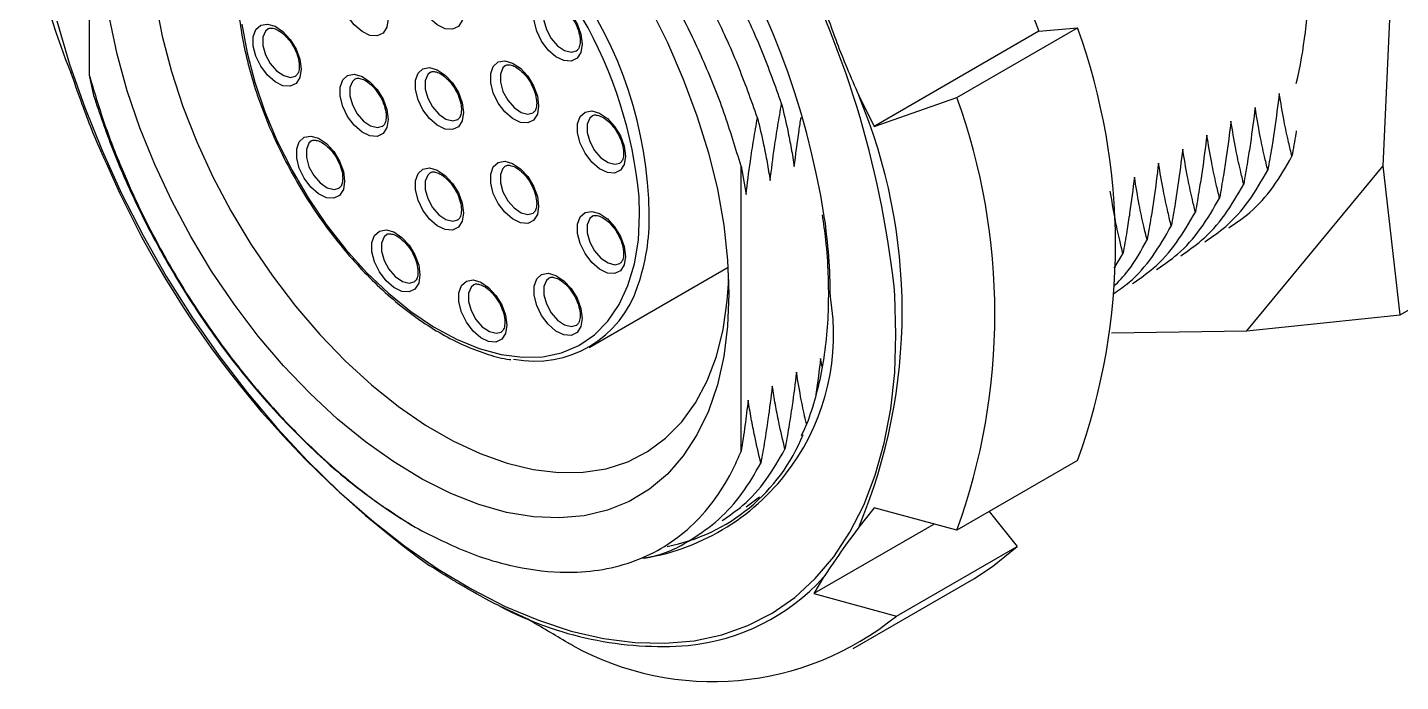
# Model space of a CAD drawing. Header units: millimetres. Extents: x 5 to 292, y 4 to 204.
# Drawn here: x 184.61 to 204.72, y 142.89 to 152.46 of the extents above; entities that cross this region are included whole.
import ezdxf

# ---------------------------------------------------------------- set-up
doc = ezdxf.new("R2010")
doc.units = ezdxf.units.MM

msp = doc.modelspace()

# ---------------------------------------------------------------- linework, layer by layer
at = {"color": 7, "linetype": 'Continuous', "lineweight": 25}
for p, q in [((185.515, 155.942), (185.515, 151.767)), ((198.627, 154.461), (199.423, 152.408)), ((204.465, 150.436), (204.607, 153.616)), ((198.22, 151.438), (199.988, 152.458)), ((199.423, 152.408), (199.988, 152.458)), ((199.423, 152.408), (197.01, 151.014)), ((192.651, 152.119), (192.655, 152.122)), ((185.515, 151.767), (185.579, 151.468)), ((188.537, 151.752), (188.542, 151.754)), ((196.784, 151.468), (197.01, 151.014)), ((197.01, 151.014), (198.22, 151.438)), ((189.81, 151.017), (189.814, 151.02)), ((190.912, 151.115), (190.917, 151.118)), ((192.015, 151.214), (192.019, 151.217)), ((193.287, 150.479), (193.292, 150.482)), ((195.061, 146.257), (195.061, 150.431)), ((195.061, 150.431), (195.134, 150.017)), ((202.47, 148.024), (204.465, 150.436)), ((204.712, 148.255), (204.465, 150.436)), ((189.174, 150.111), (189.178, 150.114)), ((190.912, 149.646), (190.917, 149.648)), ((192.015, 149.744), (192.019, 149.747)), ((193.287, 149.009), (193.292, 149.012)), ((200.526, 148.942), (200.654, 149.149)), ((192.837, 147.781), (194.872, 148.956)), ((190.276, 148.74), (190.28, 148.743)), ((204.712, 148.255), (205.419, 148.663)), ((202.47, 148.024), (204.712, 148.255)), ((191.549, 148.005), (191.553, 148.008)), ((192.651, 148.104), (192.655, 148.107)), ((200.487, 147.995), (202.47, 148.024)), ((196.247, 147.496), (196.226, 147.62)), ((199.988, 146.125), (198.22, 145.104)), ((195.136, 145.449), (195.33, 145.592)), ((197.01, 145.433), (196.784, 145.147)), ((198.22, 145.104), (197.01, 145.433)), ((197.89, 145.194), (196.126, 144.176)), ((198.693, 145.377), (199.104, 144.867)), ((197.336, 143.846), (199.104, 144.867)), ((196.27, 144.415), (196.126, 144.176)), ((196.702, 143.373), (198.47, 144.393)), ((191.94, 143.801), (191.53, 143.992)), ((196.126, 144.176), (197.336, 143.846))]:
    msp.add_line(p, q, dxfattribs=at)
at = {"color": 8, "linetype": 'Continuous', "lineweight": 25}
msp.add_line((193.576, 149.727), (193.568, 149.984), dxfattribs=at)
at = {"color": 7, "linetype": 'Continuous', "lineweight": 25, "flags": 128}
for points in [[(189.893, 152.588), (189.874, 152.467), (189.818, 152.38), (189.733, 152.339), (189.626, 152.346), (189.51, 152.402), (189.397, 152.5), (189.3, 152.63), (189.228, 152.777), (189.191, 152.926), (189.191, 153.061), (189.228, 153.166), (189.3, 153.231), (189.397, 153.248), (189.51, 153.216), (189.626, 153.138), (189.733, 153.022), (189.818, 152.882), (189.874, 152.732), (189.893, 152.588)], [(190.995, 152.687), (190.976, 152.565), (190.921, 152.479), (190.835, 152.437), (190.728, 152.445), (190.612, 152.501), (190.5, 152.599), (190.402, 152.729), (190.331, 152.876), (190.293, 153.025), (190.293, 153.159), (190.331, 153.265), (190.402, 153.329), (190.5, 153.347), (190.612, 153.315), (190.728, 153.236), (190.835, 153.121), (190.921, 152.981), (190.976, 152.83), (190.995, 152.687)], [(186.485, 152.839), (186.584, 152.334), (186.718, 151.821), (186.888, 151.304), (187.091, 150.788), (187.326, 150.278), (187.591, 149.778), (187.882, 149.293), (188.198, 148.826), (188.536, 148.383), (188.893, 147.967), (189.265, 147.582), (189.649, 147.23), (190.043, 146.917), (190.441, 146.643), (190.842, 146.412), (191.24, 146.225), (191.634, 146.085), (192.018, 145.992), (192.39, 145.948), (192.747, 145.952), (193.085, 146.005), (193.401, 146.107), (193.693, 146.255), (193.957, 146.45), (194.192, 146.689), (194.395, 146.97), (194.565, 147.291), (194.7, 147.649), (194.798, 148.04), (194.86, 148.461), (194.881, 148.774)], [(192.734, 152.221), (192.715, 152.099), (192.659, 152.013), (192.574, 151.972), (192.467, 151.979), (192.351, 152.035), (192.238, 152.133), (192.141, 152.263), (192.069, 152.41), (192.032, 152.559), (192.032, 152.694), (192.069, 152.799), (192.141, 152.864), (192.238, 152.881), (192.351, 152.849), (192.467, 152.771), (192.574, 152.655), (192.659, 152.515), (192.715, 152.365), (192.734, 152.221)], [(193.718, 152.771), (193.982, 152.243), (194.215, 151.708), (194.416, 151.168), (194.583, 150.628), (194.714, 150.094), (194.808, 149.569), (194.865, 149.057), (194.884, 148.564)], [(194.884, 148.564), (194.865, 148.092), (194.808, 147.646), (194.714, 147.23), (194.583, 146.847), (194.416, 146.5), (194.215, 146.192), (193.982, 145.926), (193.718, 145.704), (193.425, 145.527), (193.107, 145.397), (192.765, 145.316), (192.403, 145.284), (192.023, 145.301), (191.628, 145.366), (191.223, 145.481), (190.81, 145.642), (190.393, 145.85), (189.974, 146.103), (189.559, 146.398), (189.149, 146.732), (188.749, 147.104), (188.361, 147.51), (187.99, 147.947), (187.637, 148.411), (187.307, 148.898), (187.001, 149.404), (186.723, 149.926), (186.474, 150.458), (186.256, 150.996), (186.072, 151.536), (185.923, 152.074), (185.81, 152.604)], [(188.62, 151.853), (188.601, 151.732), (188.546, 151.645), (188.46, 151.604), (188.353, 151.611), (188.237, 151.667), (188.125, 151.765), (188.027, 151.895), (187.956, 152.042), (187.918, 152.191), (187.918, 152.326), (187.956, 152.431), (188.027, 152.496), (188.125, 152.513), (188.237, 152.481), (188.353, 152.403), (188.46, 152.287), (188.546, 152.147), (188.601, 151.997), (188.62, 151.853)], [(190.995, 151.217), (190.976, 151.095), (190.921, 151.009), (190.835, 150.968), (190.728, 150.975), (190.612, 151.031), (190.5, 151.129), (190.402, 151.259), (190.331, 151.406), (190.293, 151.555), (190.293, 151.69), (190.331, 151.795), (190.402, 151.86), (190.5, 151.877), (190.612, 151.845), (190.728, 151.767), (190.835, 151.651), (190.921, 151.511), (190.976, 151.361), (190.995, 151.217)], [(192.097, 151.316), (192.078, 151.194), (192.023, 151.108), (191.937, 151.066), (191.831, 151.074), (191.715, 151.13), (191.602, 151.228), (191.504, 151.357), (191.433, 151.505), (191.395, 151.654), (191.395, 151.788), (191.433, 151.893), (191.504, 151.958), (191.602, 151.975), (191.715, 151.943), (191.831, 151.865), (191.937, 151.75), (192.023, 151.609), (192.078, 151.459), (192.097, 151.316)], [(189.893, 151.118), (189.874, 150.997), (189.818, 150.911), (189.733, 150.869), (189.626, 150.877), (189.51, 150.932), (189.397, 151.031), (189.3, 151.16), (189.228, 151.308), (189.191, 151.457), (189.191, 151.591), (189.228, 151.696), (189.3, 151.761), (189.397, 151.778), (189.51, 151.746), (189.626, 151.668), (189.733, 151.553), (189.818, 151.412), (189.874, 151.262), (189.893, 151.118)], [(193.37, 150.581), (193.351, 150.459), (193.296, 150.373), (193.21, 150.331), (193.103, 150.339), (192.987, 150.395), (192.875, 150.493), (192.777, 150.623), (192.706, 150.77), (192.668, 150.919), (192.668, 151.053), (192.706, 151.159), (192.777, 151.223), (192.875, 151.241), (192.987, 151.209), (193.103, 151.131), (193.21, 151.015), (193.296, 150.875), (193.351, 150.724), (193.37, 150.581)], [(189.256, 150.213), (189.237, 150.091), (189.182, 150.005), (189.096, 149.964), (188.99, 149.971), (188.874, 150.027), (188.761, 150.125), (188.663, 150.255), (188.592, 150.402), (188.554, 150.551), (188.554, 150.686), (188.592, 150.791), (188.663, 150.856), (188.761, 150.873), (188.874, 150.841), (188.99, 150.763), (189.096, 150.647), (189.182, 150.507), (189.237, 150.357), (189.256, 150.213)], [(192.097, 149.846), (192.078, 149.724), (192.023, 149.638), (191.937, 149.596), (191.831, 149.604), (191.715, 149.66), (191.602, 149.758), (191.504, 149.888), (191.433, 150.035), (191.395, 150.184), (191.395, 150.318), (191.433, 150.424), (191.504, 150.488), (191.602, 150.506), (191.715, 150.474), (191.831, 150.396), (191.937, 150.28), (192.023, 150.14), (192.078, 149.989), (192.097, 149.846)], [(190.995, 149.747), (190.976, 149.626), (190.921, 149.539), (190.835, 149.498), (190.728, 149.505), (190.612, 149.561), (190.5, 149.659), (190.402, 149.789), (190.331, 149.936), (190.293, 150.085), (190.293, 150.22), (190.331, 150.325), (190.402, 150.39), (190.5, 150.407), (190.612, 150.375), (190.728, 150.297), (190.835, 150.181), (190.921, 150.041), (190.976, 149.891), (190.995, 149.747)], [(193.37, 149.111), (193.351, 148.989), (193.296, 148.903), (193.21, 148.862), (193.103, 148.869), (192.987, 148.925), (192.875, 149.023), (192.777, 149.153), (192.706, 149.3), (192.668, 149.449), (192.668, 149.584), (192.706, 149.689), (192.777, 149.754), (192.875, 149.771), (192.987, 149.739), (193.103, 149.661), (193.21, 149.545), (193.296, 149.405), (193.351, 149.255), (193.37, 149.111)], [(190.359, 148.842), (190.34, 148.72), (190.284, 148.634), (190.199, 148.592), (190.092, 148.6), (189.976, 148.656), (189.863, 148.754), (189.766, 148.884), (189.694, 149.031), (189.656, 149.18), (189.656, 149.314), (189.694, 149.42), (189.766, 149.484), (189.863, 149.502), (189.976, 149.47), (190.092, 149.391), (190.199, 149.276), (190.284, 149.135), (190.34, 148.985), (190.359, 148.842)], [(192.734, 148.205), (192.715, 148.084), (192.659, 147.998), (192.574, 147.956), (192.467, 147.964), (192.351, 148.02), (192.238, 148.118), (192.141, 148.247), (192.069, 148.395), (192.032, 148.544), (192.032, 148.678), (192.069, 148.783), (192.141, 148.848), (192.238, 148.865), (192.351, 148.833), (192.467, 148.755), (192.574, 148.64), (192.659, 148.499), (192.715, 148.349), (192.734, 148.205)], [(191.632, 148.107), (191.612, 147.985), (191.557, 147.899), (191.471, 147.858), (191.365, 147.865), (191.249, 147.921), (191.136, 148.019), (191.039, 148.149), (190.967, 148.296), (190.929, 148.445), (190.929, 148.58), (190.967, 148.685), (191.039, 148.75), (191.136, 148.767), (191.249, 148.735), (191.365, 148.657), (191.471, 148.541), (191.557, 148.401), (191.612, 148.251), (191.632, 148.107)], [(198.47, 144.393), (198.746, 144.572), (199.104, 144.867)]]:
    msp.add_lwpolyline(points, dxfattribs=at)
at = {"color": 8, "linetype": 'Continuous', "lineweight": 25, "flags": 128}
for points in [[(192.249, 152.811), (192.21, 152.777), (192.173, 152.686), (192.173, 152.566), (192.21, 152.433), (192.281, 152.304), (192.374, 152.196), (192.477, 152.126), (192.577, 152.101), (192.651, 152.119)], [(185.042, 152.56), (185.228, 151.927), (185.449, 151.293), (185.703, 150.661), (185.988, 150.034), (186.304, 149.417), (186.648, 148.814), (187.018, 148.227), (187.412, 147.661), (187.828, 147.119), (188.262, 146.603), (188.714, 146.118), (189.178, 145.666), (189.654, 145.25), (190.138, 144.872), (190.627, 144.535), (191.118, 144.241), (191.608, 143.99), (192.095, 143.786), (192.575, 143.629), (193.046, 143.52), (193.504, 143.46), (193.947, 143.449), (194.373, 143.487), (194.778, 143.574), (195.16, 143.709), (195.518, 143.892), (195.848, 144.122), (196.149, 144.396), (196.419, 144.715), (196.656, 145.074), (196.859, 145.473), (197.027, 145.909), (197.159, 146.38), (197.254, 146.882), (197.311, 147.412), (197.33, 147.968), (197.33, 147.968)], [(187.75, 152.512), (187.826, 152.092), (187.939, 151.662), (188.086, 151.23), (188.268, 150.8), (188.48, 150.378), (188.72, 149.969), (188.985, 149.58), (189.272, 149.215), (189.577, 148.878), (189.896, 148.574), (190.224, 148.308), (190.558, 148.082), (190.893, 147.9), (191.224, 147.763), (191.548, 147.675), (191.861, 147.635), (192.157, 147.644), (192.434, 147.703), (192.687, 147.81), (192.913, 147.965), (193.11, 148.164), (193.275, 148.406), (193.405, 148.687), (193.5, 149.004), (193.557, 149.352), (193.576, 149.727), (193.576, 149.727)], [(188.136, 152.444), (188.097, 152.409), (188.059, 152.319), (188.059, 152.199), (188.097, 152.065), (188.167, 151.936), (188.26, 151.829), (188.363, 151.758), (188.463, 151.733), (188.537, 151.752)], [(191.613, 151.906), (191.574, 151.871), (191.537, 151.781), (191.537, 151.661), (191.574, 151.527), (191.644, 151.398), (191.737, 151.291), (191.841, 151.22), (191.941, 151.195), (192.015, 151.214)], [(189.408, 151.709), (189.37, 151.674), (189.332, 151.584), (189.332, 151.464), (189.37, 151.33), (189.44, 151.201), (189.533, 151.094), (189.636, 151.023), (189.736, 150.998), (189.81, 151.017)], [(190.511, 151.807), (190.472, 151.773), (190.434, 151.682), (190.434, 151.562), (190.472, 151.429), (190.542, 151.3), (190.635, 151.192), (190.738, 151.122), (190.838, 151.097), (190.912, 151.115)], [(192.886, 151.171), (192.847, 151.136), (192.809, 151.046), (192.809, 150.926), (192.847, 150.793), (192.917, 150.663), (193.01, 150.556), (193.113, 150.485), (193.213, 150.461), (193.287, 150.479)], [(188.772, 150.803), (188.733, 150.769), (188.696, 150.678), (188.696, 150.558), (188.733, 150.425), (188.803, 150.296), (188.896, 150.188), (189, 150.118), (189.1, 150.093), (189.174, 150.111)], [(191.613, 150.436), (191.574, 150.401), (191.537, 150.311), (191.537, 150.191), (191.574, 150.058), (191.644, 149.928), (191.737, 149.821), (191.841, 149.75), (191.941, 149.725), (192.015, 149.744)], [(190.511, 150.338), (190.472, 150.303), (190.434, 150.213), (190.434, 150.093), (190.472, 149.959), (190.542, 149.83), (190.635, 149.723), (190.738, 149.652), (190.838, 149.627), (190.912, 149.646)], [(192.886, 149.701), (192.847, 149.667), (192.809, 149.576), (192.809, 149.456), (192.847, 149.323), (192.917, 149.194), (193.01, 149.086), (193.113, 149.016), (193.213, 148.991), (193.287, 149.009)], [(189.874, 149.432), (189.835, 149.397), (189.798, 149.307), (189.798, 149.187), (189.835, 149.054), (189.905, 148.924), (189.998, 148.817), (190.102, 148.746), (190.202, 148.721), (190.276, 148.74)], [(191.147, 148.697), (191.108, 148.663), (191.071, 148.572), (191.071, 148.452), (191.108, 148.319), (191.178, 148.19), (191.271, 148.082), (191.375, 148.012), (191.475, 147.987), (191.549, 148.005)], [(192.249, 148.796), (192.21, 148.761), (192.173, 148.671), (192.173, 148.551), (192.21, 148.417), (192.281, 148.288), (192.374, 148.181), (192.477, 148.11), (192.577, 148.085), (192.651, 148.104)], [(197.33, 147.968), (197.311, 148.546), (197.302, 148.671)]]:
    msp.add_lwpolyline(points, dxfattribs=at)
at = {"color": 7, "linetype": 'Continuous', "lineweight": 25}
for centre, radius, start, end in [((192.771, 154.967), 8.161, 157.2141, 202.7859), ((183.092, 147.095), 14.297, 6.3286, 49.3396), ((184.514, 147.845), 11.911, 8.9307, 56.3961), ((187.096, 149.376), 6.5, 5.3646, 54.2318), ((196.828, 153.156), 6.542, 346.6202, 13.3798), ((191.296, 149.291), 9.25, 339.9801, 20.0199), ((189.26, 148.307), 8.161, 337.2141, 22.7859), ((189.529, 148.271), 9.25, 339.9801, 20.0199), ((198.755, 156.073), 14.145, 203.2816, 234.3076), ((192.041, 149.162), 1.584, 258.6537, 342.4769), ((193.464, 147.522), 2.705, 280.9909, 337.9592), ((193.906, 148.49), 5.087, 242.1584, 274.2725), ((194.647, 147.148), 4.258, 241.054, 309.165)]:
    msp.add_arc(centre, radius, start, end, dxfattribs=at)
at = {"color": 8, "linetype": 'Continuous', "lineweight": 25}
for centre, radius, start, end in [((187.702, 149.646), 6.016, 0.776, 70.2462), ((190.661, 149.68), 3.057, 341.0075, 0.8773), ((188.094, 148.488), 8.275, 0.2413, 8.379), ((193.101, 147.966), 3.315, 279.4581, 9.6632), ((193.968, 146.52), 3.119, 275.8255, 317.5724)]:
    msp.add_arc(centre, radius, start, end, dxfattribs=at)
at = {"color": 7, "linetype": 'Continuous', "lineweight": 25}
for points, knots in [([(195.655, 151.346), (195.563, 151.604), (195.378, 152.123), (195.02, 152.902), (194.583, 153.713), (194.053, 154.54), (193.434, 155.352), (192.766, 156.089), (192.069, 156.739), (191.591, 157.086), (191.354, 157.258)], [0, 0, 0, 0, 0.110475, 0.22204, 0.336173, 0.46912, 0.603252, 0.737284, 0.869934, 1, 1, 1, 1]), ([(195.301, 151.142), (195.209, 151.4), (195.024, 151.919), (194.667, 152.698), (194.229, 153.509), (193.699, 154.336), (193.081, 155.148), (192.413, 155.885), (191.716, 156.535), (191.237, 156.882), (191, 157.054)], [0, 0, 0, 0, 0.110475, 0.22204, 0.336173, 0.46912, 0.603252, 0.737284, 0.869934, 1, 1, 1, 1]), ([(195.061, 150.431), (194.982, 150.693), (194.825, 151.217), (194.514, 151.987), (194.155, 152.728), (193.754, 153.433), (193.24, 154.214), (192.592, 155.037), (191.856, 155.792), (191.141, 156.396), (190.691, 156.685), (190.467, 156.83)], [0, 0, 0, 0, 0.102085, 0.204164, 0.29988, 0.395913, 0.491629, 0.632793, 0.773958, 0.886979, 1, 1, 1, 1]), ([(187.853, 154.221), (187.849, 154.213), (187.805, 154.113), (187.75, 153.892), (187.693, 153.559), (187.672, 153.2), (187.686, 152.823), (187.733, 152.429), (187.813, 152.026), (187.926, 151.616), (188.07, 151.205), (188.243, 150.797), (188.444, 150.396), (188.669, 150.006), (188.918, 149.633), (189.186, 149.281), (189.471, 148.952), (189.77, 148.651), (190.08, 148.382), (190.397, 148.147), (190.718, 147.949), (191.04, 147.788), (191.358, 147.675), (191.576, 147.613), (191.683, 147.603), (191.689, 147.602)], [0, 0, 0, 0, 0.0040543, 0.0510454, 0.0982292, 0.1455203, 0.192853, 0.2401807, 0.2874875, 0.3347697, 0.3820291, 0.4292707, 0.476501, 0.5237268, 0.5709553, 0.6181914, 0.6654429, 0.7127171, 0.7600209, 0.8073601, 0.8547373, 0.902149, 0.9495775, 0.996973, 1, 1, 1, 1]), ([(192.251, 152.81), (192.252, 152.812), (192.264, 152.823), (192.297, 152.826), (192.371, 152.808), (192.461, 152.751), (192.551, 152.66), (192.629, 152.543), (192.683, 152.417), (192.703, 152.321), (192.704, 152.274), (192.705, 152.262)], [0, 0, 0, 0, 0.025177, 0.160744, 0.2847, 0.417529, 0.550319, 0.684886, 0.820186, 0.954092, 1, 1, 1, 1]), ([(196.27, 152.792), (196.291, 152.731), (196.393, 152.42), (196.564, 151.977), (196.725, 151.603), (196.784, 151.468)], [0, 0, 0, 0, 0.135871, 0.686325, 1, 1, 1, 1]), ([(188.137, 152.442), (188.139, 152.444), (188.151, 152.455), (188.183, 152.458), (188.258, 152.44), (188.347, 152.383), (188.438, 152.292), (188.515, 152.176), (188.569, 152.049), (188.589, 151.953), (188.59, 151.906), (188.591, 151.894)], [0, 0, 0, 0, 0.025178, 0.160746, 0.284702, 0.417531, 0.550321, 0.68489, 0.820186, 0.954093, 1, 1, 1, 1]), ([(192.705, 152.262), (192.704, 152.245), (192.702, 152.198), (192.681, 152.144), (192.662, 152.129), (192.653, 152.122)], [0, 0, 0, 0, 0.211942, 0.616834, 1, 1, 1, 1]), ([(188.591, 151.894), (188.59, 151.878), (188.588, 151.83), (188.568, 151.776), (188.548, 151.761), (188.539, 151.754)], [0, 0, 0, 0, 0.211947, 0.616838, 1, 1, 1, 1]), ([(190.512, 151.806), (190.514, 151.808), (190.526, 151.819), (190.558, 151.822), (190.633, 151.804), (190.722, 151.747), (190.813, 151.656), (190.89, 151.539), (190.944, 151.413), (190.964, 151.317), (190.966, 151.27), (190.966, 151.258)], [0, 0, 0, 0, 0.025178, 0.160747, 0.284702, 0.417531, 0.550321, 0.684889, 0.820186, 0.954093, 1, 1, 1, 1]), ([(191.614, 151.905), (191.616, 151.906), (191.628, 151.918), (191.66, 151.92), (191.735, 151.903), (191.825, 151.846), (191.915, 151.754), (191.992, 151.638), (192.046, 151.511), (192.066, 151.415), (192.068, 151.368), (192.068, 151.356)], [0, 0, 0, 0, 0.025179, 0.160747, 0.284702, 0.417531, 0.55032, 0.684889, 0.820186, 0.954095, 1, 1, 1, 1]), ([(185.761, 150.482), (185.735, 150.54), (185.603, 150.835), (185.431, 151.276), (185.296, 151.665), (185.248, 151.806)], [0, 0, 0, 0, 0.135871, 0.686326, 1, 1, 1, 1]), ([(185.515, 151.767), (185.583, 151.538), (185.72, 151.079), (186.043, 150.247), (186.502, 149.288), (187.066, 148.352), (187.622, 147.581), (188.137, 146.96), (188.748, 146.318), (189.333, 145.806), (189.874, 145.406), (190.15, 145.234), (190.288, 145.148)], [0, 0, 0, 0, 0.086403, 0.17281, 0.312265, 0.45172, 0.546213, 0.641007, 0.7355, 0.866056, 0.932816, 1, 1, 1, 1]), ([(189.41, 151.707), (189.412, 151.709), (189.423, 151.721), (189.456, 151.723), (189.53, 151.706), (189.62, 151.649), (189.71, 151.557), (189.788, 151.441), (189.842, 151.314), (189.862, 151.218), (189.863, 151.171), (189.864, 151.159)], [0, 0, 0, 0, 0.025178, 0.160747, 0.284702, 0.417531, 0.550321, 0.68489, 0.820186, 0.954093, 1, 1, 1, 1]), ([(185.579, 151.468), (185.667, 151.207), (185.844, 150.684), (186.189, 149.897), (186.637, 149.031), (187.213, 148.109), (187.923, 147.179), (188.69, 146.358), (189.485, 145.662), (190.023, 145.317), (190.288, 145.148)], [0, 0, 0, 0, 0.100687, 0.202369, 0.306391, 0.446246, 0.587301, 0.727754, 0.865848, 1, 1, 1, 1]), ([(202.943, 151.498), (202.921, 151.323), (202.889, 151.06), (202.83, 150.684), (202.795, 150.484), (202.775, 150.374)], [0, 0, 0, 0, 0.472055, 0.708036, 1, 1, 1, 1]), ([(203.129, 150.578), (203.113, 150.645), (203.072, 150.815), (203.006, 151.119), (202.966, 151.362), (202.943, 151.498)], [0, 0, 0, 0, 0.226079, 0.568718, 1, 1, 1, 1]), ([(190.966, 151.258), (190.965, 151.241), (190.963, 151.194), (190.943, 151.14), (190.924, 151.125), (190.914, 151.118)], [0, 0, 0, 0, 0.211948, 0.616838, 1, 1, 1, 1]), ([(192.068, 151.356), (192.067, 151.34), (192.065, 151.292), (192.045, 151.238), (192.026, 151.223), (192.017, 151.216)], [0, 0, 0, 0, 0.211942, 0.616843, 1, 1, 1, 1]), ([(195.487, 150.222), (195.507, 150.384), (195.54, 150.65), (195.599, 151.026), (195.636, 151.239), (195.655, 151.346)], [0, 0, 0, 0, 0.436521, 0.71818, 1, 1, 1, 1]), ([(195.655, 151.346), (195.686, 151.216), (195.737, 151.001), (195.797, 150.693), (195.826, 150.515), (195.841, 150.426)], [0, 0, 0, 0, 0.434804, 0.717318, 1, 1, 1, 1]), ([(202.59, 151.294), (202.568, 151.119), (202.535, 150.856), (202.476, 150.48), (202.441, 150.28), (202.422, 150.17)], [0, 0, 0, 0, 0.472054, 0.708036, 1, 1, 1, 1]), ([(202.775, 150.374), (202.759, 150.441), (202.718, 150.611), (202.653, 150.915), (202.612, 151.158), (202.59, 151.294)], [0, 0, 0, 0, 0.226079, 0.568718, 1, 1, 1, 1]), ([(189.864, 151.159), (189.863, 151.143), (189.861, 151.095), (189.84, 151.041), (189.821, 151.026), (189.812, 151.019)], [0, 0, 0, 0, 0.211947, 0.616838, 1, 1, 1, 1]), ([(192.887, 151.17), (192.889, 151.172), (192.901, 151.183), (192.933, 151.185), (193.008, 151.168), (193.097, 151.111), (193.188, 151.019), (193.265, 150.903), (193.319, 150.777), (193.339, 150.68), (193.341, 150.634), (193.341, 150.622)], [0, 0, 0, 0, 0.02518, 0.160747, 0.284702, 0.417531, 0.550319, 0.684889, 0.820186, 0.954095, 1, 1, 1, 1]), ([(195.134, 150.017), (195.154, 150.18), (195.187, 150.446), (195.245, 150.822), (195.283, 151.035), (195.301, 151.142)], [0, 0, 0, 0, 0.436521, 0.71818, 1, 1, 1, 1]), ([(195.301, 151.142), (195.332, 151.012), (195.383, 150.797), (195.444, 150.489), (195.473, 150.311), (195.487, 150.222)], [0, 0, 0, 0, 0.434804, 0.717317, 1, 1, 1, 1]), ([(195.841, 150.426), (195.862, 150.601), (195.892, 150.84), (195.93, 151.082), (195.94, 151.147)], [0, 0, 0, 0, 0.7331944, 1, 1, 1, 1]), ([(202.236, 151.09), (202.214, 150.914), (202.181, 150.652), (202.123, 150.276), (202.088, 150.076), (202.068, 149.965)], [0, 0, 0, 0, 0.472055, 0.708036, 1, 1, 1, 1]), ([(202.422, 150.17), (202.406, 150.237), (202.364, 150.407), (202.299, 150.711), (202.259, 150.954), (202.236, 151.09)], [0, 0, 0, 0, 0.226079, 0.568718, 1, 1, 1, 1]), ([(188.773, 150.802), (188.775, 150.804), (188.787, 150.815), (188.819, 150.817), (188.894, 150.8), (188.984, 150.743), (189.074, 150.651), (189.151, 150.535), (189.205, 150.409), (189.226, 150.313), (189.227, 150.266), (189.227, 150.254)], [0, 0, 0, 0, 0.025178, 0.160745, 0.284701, 0.417529, 0.550319, 0.684887, 0.820186, 0.954093, 1, 1, 1, 1]), ([(201.883, 150.886), (201.861, 150.71), (201.828, 150.448), (201.769, 150.072), (201.734, 149.872), (201.715, 149.761)], [0, 0, 0, 0, 0.472054, 0.708036, 1, 1, 1, 1]), ([(202.068, 149.965), (202.052, 150.033), (202.011, 150.202), (201.946, 150.507), (201.905, 150.75), (201.883, 150.886)], [0, 0, 0, 0, 0.226079, 0.568718, 1, 1, 1, 1]), ([(203.192, 150.951), (203.19, 150.937), (203.171, 150.813), (203.149, 150.688), (203.129, 150.578)], [0, 0, 0, 0, 0.113329, 1, 1, 1, 1]), ([(193.341, 150.622), (193.34, 150.605), (193.338, 150.558), (193.318, 150.503), (193.299, 150.489), (193.289, 150.481)], [0, 0, 0, 0, 0.211942, 0.616842, 1, 1, 1, 1]), ([(201.529, 150.682), (201.507, 150.506), (201.474, 150.243), (201.416, 149.867), (201.381, 149.668), (201.361, 149.557)], [0, 0, 0, 0, 0.472055, 0.708036, 1, 1, 1, 1]), ([(201.715, 149.761), (201.698, 149.829), (201.657, 149.998), (201.592, 150.303), (201.552, 150.546), (201.529, 150.682)], [0, 0, 0, 0, 0.226079, 0.568718, 1, 1, 1, 1]), ([(191.614, 150.435), (191.616, 150.437), (191.628, 150.448), (191.66, 150.45), (191.735, 150.433), (191.825, 150.376), (191.915, 150.284), (191.992, 150.168), (192.046, 150.042), (192.066, 149.945), (192.068, 149.899), (192.068, 149.887)], [0, 0, 0, 0, 0.025178, 0.160747, 0.284702, 0.417531, 0.550321, 0.684889, 0.820186, 0.954093, 1, 1, 1, 1]), ([(201.175, 150.477), (201.154, 150.302), (201.121, 150.039), (201.062, 149.663), (201.027, 149.464), (201.008, 149.353)], [0, 0, 0, 0, 0.472055, 0.708036, 1, 1, 1, 1]), ([(201.361, 149.557), (201.345, 149.625), (201.304, 149.794), (201.239, 150.099), (201.198, 150.342), (201.175, 150.477)], [0, 0, 0, 0, 0.226079, 0.568718, 1, 1, 1, 1]), ([(202.207, 149.531), (202.311, 149.602), (202.551, 149.766), (202.863, 150.115), (203.041, 150.424), (203.129, 150.578)], [0, 0, 0, 0, 0.279677, 0.641607, 1, 1, 1, 1]), ([(189.227, 150.254), (189.226, 150.237), (189.224, 150.19), (189.204, 150.136), (189.185, 150.121), (189.176, 150.114)], [0, 0, 0, 0, 0.211948, 0.616838, 1, 1, 1, 1]), ([(190.512, 150.336), (190.514, 150.338), (190.526, 150.349), (190.558, 150.352), (190.633, 150.334), (190.722, 150.277), (190.813, 150.186), (190.89, 150.07), (190.944, 149.943), (190.964, 149.847), (190.966, 149.8), (190.966, 149.788)], [0, 0, 0, 0, 0.025178, 0.160746, 0.284701, 0.41753, 0.550319, 0.684888, 0.820186, 0.954093, 1, 1, 1, 1]), ([(200.822, 150.273), (200.8, 150.098), (200.767, 149.835), (200.709, 149.459), (200.674, 149.259), (200.654, 149.149)], [0, 0, 0, 0, 0.472055, 0.708036, 1, 1, 1, 1]), ([(201.008, 149.353), (200.991, 149.421), (200.95, 149.59), (200.885, 149.894), (200.845, 150.138), (200.822, 150.273)], [0, 0, 0, 0, 0.22608, 0.568718, 1, 1, 1, 1]), ([(201.854, 149.327), (201.958, 149.398), (202.197, 149.562), (202.509, 149.911), (202.687, 150.22), (202.775, 150.374)], [0, 0, 0, 0, 0.279677, 0.641607, 1, 1, 1, 1]), ([(200.654, 149.149), (200.638, 149.216), (200.597, 149.386), (200.532, 149.69), (200.491, 149.934), (200.468, 150.069)], [0, 0, 0, 0, 0.226079, 0.568718, 1, 1, 1, 1]), ([(201.5, 149.123), (201.604, 149.194), (201.843, 149.357), (202.156, 149.707), (202.333, 150.016), (202.422, 150.17)], [0, 0, 0, 0, 0.279677, 0.641607, 1, 1, 1, 1]), ([(192.068, 149.887), (192.067, 149.87), (192.065, 149.823), (192.045, 149.768), (192.026, 149.754), (192.017, 149.746)], [0, 0, 0, 0, 0.211948, 0.616838, 1, 1, 1, 1]), ([(201.146, 148.919), (201.251, 148.99), (201.49, 149.153), (201.802, 149.503), (201.98, 149.812), (202.068, 149.965)], [0, 0, 0, 0, 0.279677, 0.641607, 1, 1, 1, 1]), ([(190.966, 149.788), (190.965, 149.772), (190.963, 149.724), (190.943, 149.67), (190.924, 149.655), (190.914, 149.648)], [0, 0, 0, 0, 0.2119421, 0.6168381, 1, 1, 1, 1]), ([(192.887, 149.7), (192.889, 149.702), (192.901, 149.713), (192.933, 149.716), (193.008, 149.698), (193.097, 149.641), (193.188, 149.55), (193.265, 149.433), (193.319, 149.307), (193.339, 149.211), (193.341, 149.164), (193.341, 149.152)], [0, 0, 0, 0, 0.025178, 0.160746, 0.284702, 0.417531, 0.550321, 0.684889, 0.820186, 0.954093, 1, 1, 1, 1]), ([(196.249, 149.72), (196.267, 149.598), (196.309, 149.302), (196.335, 148.917), (196.339, 148.659), (196.34, 148.564)], [0, 0, 0, 0, 0.307546, 0.744035, 1, 1, 1, 1]), ([(200.793, 148.715), (200.897, 148.786), (201.136, 148.949), (201.449, 149.299), (201.626, 149.608), (201.715, 149.761)], [0, 0, 0, 0, 0.279677, 0.641607, 1, 1, 1, 1]), ([(189.876, 149.431), (189.877, 149.433), (189.889, 149.444), (189.922, 149.446), (189.996, 149.429), (190.086, 149.372), (190.176, 149.28), (190.254, 149.164), (190.308, 149.038), (190.328, 148.941), (190.329, 148.894), (190.329, 148.883)], [0, 0, 0, 0, 0.025178, 0.160747, 0.284701, 0.41753, 0.550319, 0.684888, 0.820186, 0.954093, 1, 1, 1, 1]), ([(200.519, 148.569), (200.596, 148.622), (200.807, 148.768), (201.095, 149.095), (201.273, 149.404), (201.361, 149.557)], [0, 0, 0, 0, 0.222929, 0.613372, 1, 1, 1, 1]), ([(200.517, 148.671), (200.591, 148.746), (200.78, 148.94), (200.921, 149.196), (201.008, 149.353)], [0, 0, 0, 0, 0.388337, 1, 1, 1, 1]), ([(193.341, 149.152), (193.34, 149.135), (193.338, 149.088), (193.318, 149.034), (193.299, 149.019), (193.289, 149.012)], [0, 0, 0, 0, 0.211947, 0.616838, 1, 1, 1, 1]), ([(190.329, 148.883), (190.329, 148.866), (190.327, 148.819), (190.306, 148.764), (190.287, 148.75), (190.278, 148.742)], [0, 0, 0, 0, 0.211942, 0.616837, 1, 1, 1, 1]), ([(192.251, 148.795), (192.252, 148.796), (192.264, 148.808), (192.297, 148.81), (192.371, 148.793), (192.461, 148.736), (192.551, 148.644), (192.629, 148.528), (192.683, 148.401), (192.703, 148.305), (192.704, 148.258), (192.705, 148.246)], [0, 0, 0, 0, 0.025178, 0.160745, 0.284701, 0.41753, 0.550319, 0.684888, 0.820186, 0.954093, 1, 1, 1, 1]), ([(191.148, 148.696), (191.15, 148.698), (191.162, 148.709), (191.194, 148.711), (191.269, 148.694), (191.359, 148.637), (191.449, 148.545), (191.526, 148.429), (191.58, 148.303), (191.601, 148.207), (191.602, 148.16), (191.602, 148.148)], [0, 0, 0, 0, 0.025178, 0.160746, 0.284701, 0.41753, 0.550319, 0.684888, 0.820186, 0.954093, 1, 1, 1, 1]), ([(196.34, 148.564), (196.339, 148.479), (196.336, 148.235), (196.306, 147.846), (196.241, 147.408), (196.14, 146.998), (196.04, 146.689), (195.964, 146.529), (195.942, 146.484)], [0, 0, 0, 0, 0.10677, 0.309961, 0.513161, 0.716381, 0.919697, 1, 1, 1, 1]), ([(192.705, 148.246), (192.704, 148.23), (192.702, 148.182), (192.681, 148.128), (192.662, 148.113), (192.653, 148.106)], [0, 0, 0, 0, 0.211948, 0.616838, 1, 1, 1, 1]), ([(191.602, 148.148), (191.602, 148.131), (191.599, 148.084), (191.579, 148.03), (191.56, 148.015), (191.551, 148.008)], [0, 0, 0, 0, 0.211942, 0.616838, 1, 1, 1, 1]), ([(196.226, 147.62), (196.205, 147.445), (196.183, 147.264), (196.154, 147.081), (196.153, 147.075)], [0, 0, 0, 0, 0.96745, 1, 1, 1, 1]), ([(195.872, 147.416), (195.852, 147.254), (195.819, 146.987), (195.761, 146.611), (195.723, 146.398), (195.704, 146.292)], [0, 0, 0, 0, 0.436523, 0.718182, 1, 1, 1, 1]), ([(196.019, 146.66), (196.016, 146.673), (195.988, 146.788), (195.936, 147.037), (195.895, 147.28), (195.872, 147.416)], [0, 0, 0, 0, 0.052753, 0.472129, 1, 1, 1, 1]), ([(195.519, 147.212), (195.498, 147.05), (195.465, 146.783), (195.407, 146.407), (195.37, 146.194), (195.351, 146.087)], [0, 0, 0, 0, 0.4365229, 0.718182, 1, 1, 1, 1]), ([(195.704, 146.292), (195.674, 146.422), (195.623, 146.636), (195.562, 146.945), (195.533, 147.123), (195.519, 147.212)], [0, 0, 0, 0, 0.434803, 0.717317, 1, 1, 1, 1]), ([(195.165, 147.008), (195.15, 146.883), (195.12, 146.635), (195.081, 146.383), (195.061, 146.257)], [0, 0, 0, 0, 0.499764, 1, 1, 1, 1]), ([(195.351, 146.087), (195.32, 146.218), (195.269, 146.432), (195.209, 146.74), (195.18, 146.919), (195.165, 147.008)], [0, 0, 0, 0, 0.434803, 0.717316, 1, 1, 1, 1]), ([(190.288, 145.148), (190.552, 145.014), (191.084, 144.744), (191.862, 144.53), (192.537, 144.467), (193.104, 144.529), (193.572, 144.667), (193.997, 144.886), (194.374, 145.187), (194.698, 145.564), (194.921, 145.931), (195.027, 146.177), (195.061, 146.257)], [0, 0, 0, 0, 0.128225, 0.257997, 0.387769, 0.482259, 0.57705, 0.67154, 0.766039, 0.860837, 0.955326, 1, 1, 1, 1]), ([(194.783, 145.245), (194.887, 145.316), (195.126, 145.479), (195.438, 145.829), (195.616, 146.138), (195.704, 146.292)], [0, 0, 0, 0, 0.279677, 0.641607, 1, 1, 1, 1]), ([(193.594, 144.695), (193.631, 144.7), (193.905, 144.73), (194.289, 144.925), (194.741, 145.249), (195.085, 145.624), (195.263, 145.933), (195.351, 146.087)], [0, 0, 0, 0, 0.047099, 0.345743, 0.567868, 0.784995, 1, 1, 1, 1]), ([(196.784, 145.147), (196.758, 145.112), (196.626, 144.936), (196.453, 144.692), (196.319, 144.489), (196.27, 144.415)], [0, 0, 0, 0, 0.135871, 0.686327, 1, 1, 1, 1]), ([(191.53, 143.992), (191.524, 143.995), (191.34, 144.085), (191.12, 144.211), (190.783, 144.406), (190.62, 144.51), (190.502, 144.585)], [0, 0, 0, 0, 0.015922, 0.499986, 0.637536, 1, 1, 1, 1]), ([(192.586, 143.422), (192.566, 143.433), (192.351, 143.56), (192.136, 143.686), (191.94, 143.801)], [0, 0, 0, 0, 0.09133, 1, 1, 1, 1])]:
    msp.add_open_spline(points, degree=3, knots=knots, dxfattribs=at)

doc.saveas('drawing.dxf')
